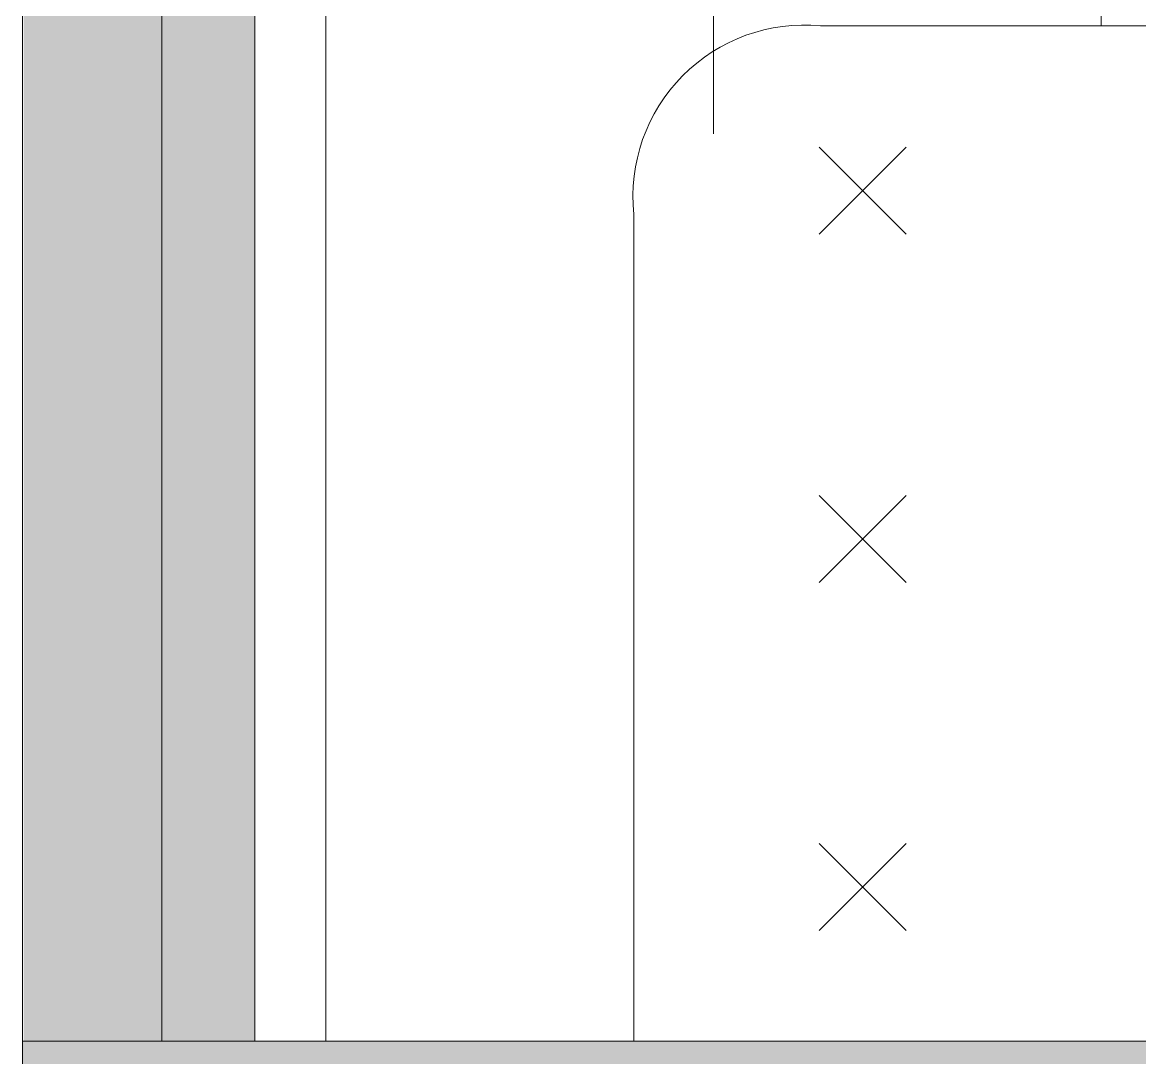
# Model space of a CAD drawing. Header units: millimetres. Extents: x 6676 to 14342, y 3639 to 5293.
# Drawn here: x 7173.06 to 7187.48, y 5113.15 to 5126.5 of the extents above; entities that cross this region are included whole.
import ezdxf

# ---------------------------------------------------------------- set-up
doc = ezdxf.new("R2010")
doc.units = ezdxf.units.MM
doc.layers.add('1 - bed panels', color=170, linetype='Continuous', lineweight=9)
doc.layers.add('1 - plaster', color=1, linetype='Continuous', lineweight=9)

msp = doc.modelspace()

# ---------------------------------------------------------------- hatches: boundary and pattern name
at = {"layer": '1 - bed panels', "true_color": 0x334acc}
h = msp.add_hatch(dxfattribs=at)
h.set_pattern_fill('DOTS', color=162, scale=0.1, angle=135, style=0)
h.set_pattern_definition([(135, (7558.56558, 2771.57766), (-0.168379802, -0.056126601), [0, -0.15875])])
h.paths.add_polyline_path([(7174.864, 5113.363), (7174.864, 5216.361), (7176.064, 5216.361), (7176.063, 5113.363)])
at = {"layer": '1 - bed panels', "true_color": 0xc2c2c2}
h = msp.add_hatch(dxfattribs=at)
h.set_pattern_fill('LINE', color=9, scale=1.575, angle=-90)
h.set_pattern_definition([(270, (246.111, -1), (5.000625, -2e-15), [])])
h.paths.add_polyline_path([(7266.731, 5168.298), (7187.156, 5168.398), (7187.149, 5206.341), (7266.725, 5206.341)], flags=16)
h.paths.add_polyline_path([(7176.063, 5113.363), (7180.954, 5113.363), (7180.954, 5124.026), (7183.363, 5126.458), (7204.594, 5126.458), (7202.594, 5128.458), (7202.602, 5133.816), (7204.594, 5136.458), (7250.048, 5136.458), (7252.048, 5134.458), (7252.048, 5128.458), (7250.048, 5126.458), (7270.551, 5126.458), (7272.551, 5124.458), (7272.551, 5113.363), (7276.868, 5113.363), (7276.868, 5215.161), (7176.064, 5215.161), (7176.205, 5113.364)])
h = msp.add_hatch(dxfattribs=at)
h.set_pattern_fill('CROSS', color=9, scale=0.5, angle=135)
h.set_pattern_definition([(135, (6843.217, 3682.4347), (-4.490128, 4e-16), [1.5875, -4.7625]), (225, (6843.217, 3683.5572), (-4e-16, -4.490128), [1.5875, -4.7625])])
edge = h.paths.add_edge_path()
edge.add_line((7272.551, 5113.362), (7272.551, 5124.458))
edge.add_arc((7270.551, 5124.458), 2, 0, 90)
edge.add_line((7270.551, 5126.458), (7183.363, 5126.458))
edge.add_arc((7183.155, 5124.255), 2.213, 84.6061, 185.9412)
edge.add_line((7180.954, 5124.026), (7180.954, 5113.362))
edge.add_line((7180.954, 5113.362), (7272.551, 5113.362))
edge = h.paths.add_edge_path()
edge.add_line((7204.594, 5136.458), (7250.048, 5136.458))
edge.add_arc((7250.048, 5134.458), 2, 0, 90, ccw=False)
edge.add_line((7252.048, 5134.458), (7252.048, 5128.458))
edge.add_arc((7250.048, 5128.458), 2, -90, 0, ccw=False)
edge.add_line((7250.048, 5126.458), (7204.594, 5126.458))
edge.add_arc((7204.594, 5128.458), 2, 180, 270, ccw=False)
edge.add_line((7202.594, 5128.458), (7202.602, 5133.816))
edge.add_arc((7205.601, 5133.628), 3.004, 109.5912, 176.4134, ccw=False)
at = {"layer": '1 - plaster', "true_color": 0xe0a352}
for points in [[(7173.065, 5216.361), (7174.865, 5216.361), (7174.863, 5113.363), (7173.082, 5113.36)], [(7285.066, 5111.562), (7173.065, 5111.563), (7173.065, 5113.363), (7285.066, 5113.362)]]:
    msp.add_hatch(color=33, dxfattribs=at).paths.add_polyline_path(points)

# ---------------------------------------------------------------- linework, layer by layer
at = {"layer": '1 - bed panels'}
msp.add_lwpolyline([(7174.864, 5113.363), (7174.864, 5216.361), (7176.064, 5216.361), (7176.063, 5113.363), (7174.864, 5113.363)], dxfattribs=at)
at = {"layer": '1 - bed panels', "color": 9, "true_color": 0xc2c2c2}
msp.add_lwpolyline([(7272.551, 5113.362), (7272.551, 5124.458, 0.414214), (7270.551, 5126.458), (7183.363, 5126.458, 0.473419), (7180.954, 5124.026), (7180.954, 5113.362)], format="xyb", close=True, dxfattribs=at)
at = {"layer": '1 - plaster'}
msp.add_lwpolyline([(7174.865, 5113.363), (7173.065, 5113.36), (7173.065, 5216.361), (7174.865, 5216.361), (7174.865, 5113.363)], dxfattribs=at)
msp.add_lwpolyline([(7285.066, 5111.563), (7173.065, 5111.563), (7173.065, 5113.363), (7285.066, 5113.363)], close=True, dxfattribs=at)

doc.saveas('drawing.dxf')
